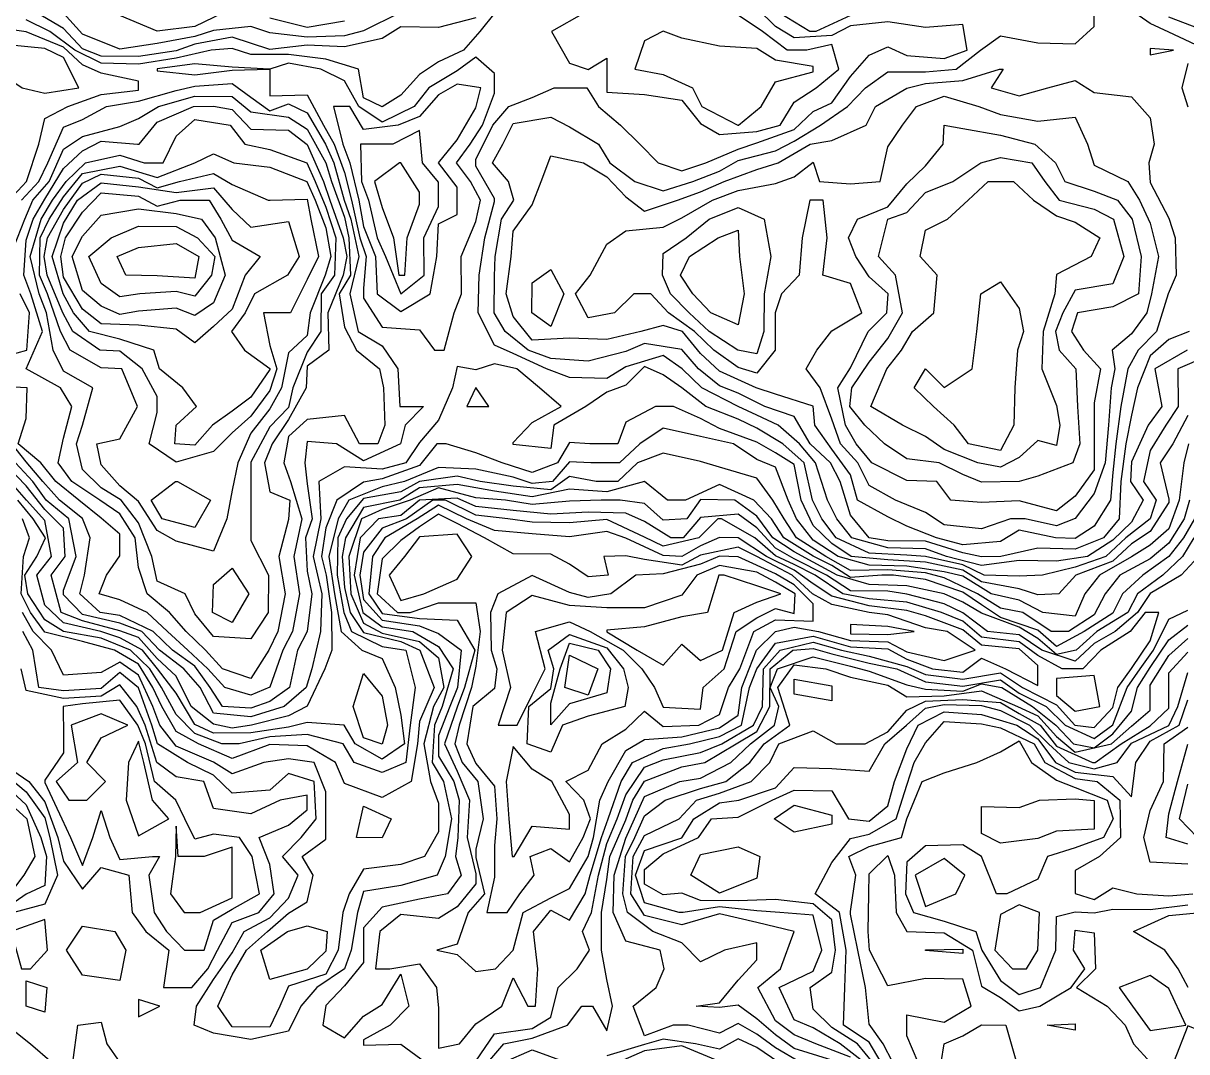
# Model space of a CAD drawing. Header units: metres. Extents: x -40 to 16440, y -40 to 16680.
# Drawn here: x 8948 to 13916, y 6126 to 10515 of the extents above; entities that cross this region are included whole.
import ezdxf

# ---------------------------------------------------------------- set-up
doc = ezdxf.new("R2010")
doc.units = ezdxf.units.M
doc.layers.add('CURVAS_INTERMEDIARIAS_50M', color=8, linetype='CONTINUOUS')
doc.layers.add('CURVAS_MESTRAS_250M', color=1, linetype='CONTINUOUS')

msp = doc.modelspace()

# ---------------------------------------------------------------- linework, layer by layer
at = {"layer": 'CURVAS_INTERMEDIARIAS_50M'}
for points in [[(10960.58, 10560), (10897.15, 10480), (10826.8, 10400), (10720, 10350.43), (10640, 10296.77), (10560, 10208.24), (10480, 10158.03), (10400, 10197.57), (10379.14, 10320), (10240, 10361.42), (10080, 10382.02), (9920, 10382.73), (9840, 10408.02), (9749.9, 10400), (9600, 10366.33), (9440, 10340.3), (9280, 10345.04), (9168.44, 10400), (9060.96, 10480), (8960, 10529.42)], [(10555.45, 10560), (10400, 10483.59), (10320, 10462.26), (10160, 10455.7), (10000, 10474.61), (9920, 10501.71), (9760, 10484.08), (9680, 10459.36), (9520, 10428.41), (9360, 10404.53), (9200, 10469.09), (9120, 10558.38)], [(9800.89, 10560), (9680, 10501.79), (9520, 10482.1), (9360, 10548.8)], [(10320, 10524.43), (10160, 10497.59), (10000, 10537.34)], [(13917.62, 9120), (13779.02, 9040), (13809.6, 8880), (13751.28, 8800), (13680, 8643.45), (13676.11, 8560), (13729.66, 8480), (13680, 8386.81), (13600, 8308.96), (13491.44, 8240), (13360, 8219.51), (13200, 8223.06), (13040, 8200.81), (12890.37, 8240), (12800, 8272.24), (12640, 8277.27), (12485.4, 8320), (12421.84, 8400), (12382.14, 8480), (12330.28, 8640), (12262.63, 8720), (12171.77, 8800), (12080, 8843.23), (12000, 8880.07), (11845.56, 8960), (11761.21, 9040), (11680, 9096.86), (11520, 9048.76), (11440, 8999.3), (11280, 9004.3), (11182.37, 9040), (11040, 9106.45), (10960, 9141.95), (10889.57, 9280), (10894.18, 9440), (10918.29, 9600), (10960, 9754.29), (10960, 9767.57), (10880, 9905.89), (10880, 9934.55), (10952.03, 10080), (11021.13, 10160), (11120, 10199.21), (11214.67, 10240), (11354.61, 10240), (11403.85, 10160), (11498.06, 10080), (11579.79, 10000), (11658.85, 9920), (11760, 9885.47), (11862.67, 9920), (12000, 9978.7), (12080, 10005.7), (12240, 10062.11), (12320, 10138.44), (12400, 10175.73), (12480, 10287.54), (12560, 10379.13), (12640, 10414.26), (12720, 10378.23), (12880, 10364.7), (12978.04, 10400), (12960, 10510.36), (12800, 10496.76), (12640, 10521.49), (12480, 10504.5), (12400, 10463.21), (12240, 10452.56), (12160, 10501.15), (12080, 10580.11)], [(11344.57, 10560), (11202.9, 10480), (11280, 10344.48), (11360, 10318.46), (11440, 10366.53), (11440, 10302.65), (11440, 10221.19), (11600, 10211.49), (11760, 10187.09), (11840, 10087.69), (11920, 10040.32), (12080, 10053.12), (12179.9, 10080), (12179.9, 10080), (12240, 10178.29), (12333.72, 10240), (12430.14, 10320), (12400, 10424.17), (12293.4, 10400), (12209.23, 10400), (12104.61, 10480), (12000, 10549.2)], [(14000, 10401.33), (13840, 10477.95), (13760, 10514.59), (13680, 10569.26)], [(14000, 10480.23), (13840, 10541.66)], [(8887.96, 9760), (8960.97, 9840), (9014.72, 10000), (9040, 10109.43), (9137.51, 10160), (9280, 10211.36), (9440, 10230), (9440, 10268.31), (9280, 10301.71), (9200, 10337.78), (9120, 10413.61), (8960, 10478.25), (8880, 10489.7)], [(8939.78, 9760), (9014.33, 9840), (9052.19, 9920), (9120, 10071.85), (9200, 10104.66), (9303.05, 10160), (9440, 10182.39), (9600, 10227.88), (9680, 10247.21), (9840, 10257.78), (9920, 10199.6), (10000, 10142.14), (10080, 10171.6), (10160, 10133.37), (10237.92, 10000), (10273.84, 9920), (10317.26, 9760), (10346.93, 9680), (10381.18, 9520), (10341.66, 9360), (10378.18, 9200), (10480, 9139.02), (10546.89, 9040), (10555.36, 8880), (10617.79, 8880), (10657.29, 8880), (10578.41, 8800), (10557.78, 8720), (10400, 8647.75), (10284.82, 8720), (10160, 8731.04), (10149.25, 8640), (10160, 8550.31), (10181.53, 8400), (10152.16, 8320), (10160, 8176.95), (10179.23, 8080), (10160.42, 7920), (10117.99, 7840), (10084.43, 7680), (10000, 7621.15), (9920, 7592.2), (9920, 7592.2), (9798.94, 7600), (9745.7, 7680), (9680, 7772.01), (9584.28, 7840), (9502.68, 7920), (9360, 7988.48), (9275.9, 8000), (9189.78, 8080), (9208.77, 8160), (9233.62, 8320), (9200, 8402.29), (9102.64, 8480), (9031.23, 8560), (8960, 8643.26), (8880, 8744.82)], [(14000, 9092.82), (13878.43, 9040), (13878.54, 8880), (13826.94, 8800), (13760, 8692.02), (13731.38, 8560), (13785.59, 8480), (13760, 8400), (13656.29, 8320), (13570.78, 8240), (13440, 8194.36), (13300.19, 8160), (13200, 8155.37), (13050.81, 8160), (12960, 8203.99), (12800, 8239.46), (12720, 8245.97), (12560, 8253.91), (12419.12, 8320), (12357.38, 8400), (12318.12, 8480), (12281.88, 8640), (12190.77, 8720), (12080, 8787.24), (12000, 8825.74), (11862.13, 8880), (11760, 8958.85), (11680, 9015.09), (11600, 9049.96), (11520, 8971.58), (11440, 8940.69), (11349.75, 8880), (11213.09, 8800), (11200, 8700.56), (11040, 8717.83), (11040, 8726.24), (11120, 8810.95), (11244.7, 8880), (11151.27, 8960), (11054.89, 9040), (10960, 9062.09), (10880, 9036.29), (10800, 9050.49), (10780.69, 8960), (10720, 8820.91), (10640, 8725.9), (10580.53, 8640), (10480, 8612.48), (10320, 8621.82), (10209.29, 8560), (10218.78, 8400), (10185.92, 8240), (10222.61, 8080), (10217.23, 7920), (10179.65, 7760), (10155.46, 7680), (10061.07, 7600), (9920, 7555.84), (9760, 7570.48), (9703.57, 7680), (9632.87, 7760), (9529.61, 7840), (9454.56, 7920), (9360, 7955.58), (9200, 7992.21), (9120, 8076.59), (9120, 8095.31), (9173.18, 8240), (9141.5, 8400), (9046, 8480), (8988.47, 8560), (8914.19, 8640)], [(13920, 8841.55), (13856.4, 8720), (13802.17, 8640), (13840, 8484.87), (13840, 8470.19), (13760, 8345.72), (13680, 8293.53), (13600, 8220.41), (13441.59, 8160), (13369.85, 8080), (13280, 8076.58), (13200, 8101.59), (13040, 8132.07), (12960, 8180.8), (12800, 8216.15), (12640, 8225.23), (12482.43, 8240), (12400, 8294.6), (12320, 8371.33), (12268.9, 8480), (12240, 8631.64), (12160, 8682.71), (12080, 8727.57), (11920, 8785.38), (11840, 8829.14), (11724.3, 8880), (11647.46, 8880), (11520, 8812.58), (11485.94, 8720), (11367.14, 8720), (11280, 8725.9), (11229.16, 8640), (11120, 8597.77), (10992.13, 8640), (10880, 8681.69), (10752.92, 8720), (10713.46, 8720), (10640, 8627.96), (10480, 8571.56), (10400, 8557.16), (10287.15, 8480), (10240, 8361.52), (10220.92, 8240), (10240.39, 8160), (10263.93, 8000), (10265.15, 7840), (10235.91, 7760), (10160, 7600.54), (10080, 7559.42), (9922.72, 7520), (9840, 7506.56), (9760, 7524.85), (9665.08, 7600), (9600, 7728.96), (9520, 7804.03), (9440, 7894.24), (9360, 7922.69), (9200, 7965.01), (9109.31, 8000), (9066.5, 8160), (9126.82, 8240), (9120, 8360.56), (9040, 8440.27), (8960, 8540.67), (8880, 8623.89)], [(13922.73, 8720), (13902.91, 8640), (13883.78, 8480), (13840, 8357.29), (13760, 8288.36), (13680, 8238.51), (13542.65, 8160), (13481.23, 8080), (13440, 7985.43), (13301.54, 8000), (13200, 8053.17), (13080.49, 8080), (12960, 8156.41), (12880, 8174.81), (12720, 8198.72), (12560, 8201.99), (12427.83, 8240), (12320, 8309.8), (12249.83, 8400), (12214.18, 8480), (12160, 8620.61), (12080, 8653.87), (11979.79, 8720), (11840, 8751.93), (11680, 8788.05), (11581.02, 8720), (11493.15, 8640), (11371.42, 8640), (11280, 8643.15), (11207.71, 8560), (11120, 8551.57), (11040, 8578.73), (10880, 8611.87), (10720, 8619.32), (10574.88, 8560), (10480, 8537.6), (10338.29, 8480), (10291.77, 8400), (10252.9, 8240), (10277.24, 8080), (10304.97, 7920), (10393.43, 7840), (10480, 7804.96), (10535.39, 7680), (10560, 7563.23), (10575.22, 7440), (10480, 7375.19), (10364.3, 7440), (10318.07, 7520), (10160, 7530.56), (10080, 7511.17), (9920, 7487.68), (9760, 7486.39), (9680, 7522.35), (9600, 7655.89), (9520.47, 7760), (9456.34, 7840), (9360, 7892.03), (9278.17, 7920), (9120, 7956), (9040, 8032.6), (9006.04, 8160), (9067.53, 8240), (9040, 8393.45), (8962.02, 8480), (8892.31, 8560)], [(13948.7, 8400), (13902.34, 8320), (13840, 8239.23), (13727.94, 8160), (13641.41, 8080), (13600, 7998.22), (13477.34, 7920), (13360, 7856.07), (13280, 7925.66), (13120, 7979.13), (13040, 8033.65), (12960, 8086.97), (12800, 8141), (12663.27, 8160), (12613.8, 8160), (12480, 8150.19), (12400, 8200.71), (12320, 8241.36), (12195.32, 8320), (12142.86, 8400), (12067.13, 8480), (11920, 8547.55), (11774.77, 8480), (11699.14, 8480), (11600, 8559.56), (11440, 8515.55), (11280, 8526.34), (11120, 8494.46), (10960, 8519.02), (10800, 8546.76), (10640, 8533.28), (10555.32, 8480), (10400, 8448.92), (10323.43, 8320), (10309.61, 8240), (10320, 8107.96), (10343.5, 8000), (10400, 7915.68), (10560, 7876.7), (10641.32, 7840), (10702.58, 7680), (10640, 7535.9), (10631.56, 7440), (10603.98, 7280), (10480, 7210.84), (10320, 7270.61), (10281.4, 7360), (10160, 7431.15), (10000, 7437.88), (9840, 7377.19), (9695.5, 7440), (9600, 7492.55), (9538.7, 7600), (9500.62, 7680), (9440, 7780.37), (9337.5, 7840), (9200, 7876.87), (9040, 7916.43), (8977.99, 8000), (8938.75, 8080), (8948.09, 8240), (8974.5, 8320), (8944.14, 8400)], [(13945.83, 8320), (13897.83, 8240), (13813.09, 8160), (13705.9, 8080), (13664.05, 8000), (13531.68, 7920), (13443.38, 7840), (13360, 7821.42), (13280, 7890.01), (13200, 7937.51), (13040, 7997.66), (12960, 8044.23), (12880, 8080.02), (12720, 8114.26), (12560, 8119.88), (12422.57, 8160), (12320, 8215.69), (12240, 8258.92), (12147.88, 8320), (12080, 8411.46), (11985.51, 8480), (11840, 8483.55), (11780.52, 8400), (11680, 8394.19), (11600, 8466.55), (11496.66, 8480), (11415.46, 8480), (11280, 8476.29), (11120, 8462.21), (11006.97, 8480), (10880, 8489.46), (10720, 8532.32), (10599.86, 8480), (10480, 8440.38), (10392.56, 8400), (10338.07, 8240), (10346.28, 8080), (10400, 7955.72), (10480, 7912.18), (10640, 7876.37), (10720, 7806.68), (10743.05, 7680), (10698.65, 7600), (10657.96, 7440), (10686.09, 7280), (10720, 7186.46), (10720, 7064.63), (10660.56, 6960), (10560, 6924.86), (10400, 6905.62), (10339.64, 6800), (10312.22, 6720), (10291.82, 6560), (10240, 6456.73), (10080, 6406.62), (10042.57, 6320), (10000, 6231.27), (9840, 6231.85), (9778.03, 6320), (9840, 6454.01), (9901.31, 6560), (9990.31, 6640), (10080, 6716.92), (10160, 6766.5), (10185.55, 6880), (10138.55, 6960), (10240, 7033.71), (10240, 7105.46), (10240, 7125.78), (10240, 7234.78), (10189.62, 7360), (10080, 7376.29), (9974.42, 7360), (9840, 7312.51), (9760, 7361.85), (9600, 7430.63), (9530.66, 7520), (9501.37, 7600), (9440, 7733.9), (9360, 7788.22), (9280, 7744.36), (9120, 7732.95), (9068, 7840), (8989.6, 7920), (8944.51, 8000)], [(13966.29, 8240), (13891.48, 8160), (13760, 8081.19), (13704.96, 8000), (13610.17, 7920), (13520, 7868.59), (13440, 7792.87), (13297.15, 7840), (13200, 7905.4), (13064.4, 7920), (12960, 7999.57), (12880, 8037.55), (12720, 8079.22), (12640, 8091.62), (12480, 8093.86), (12377.48, 8160), (12240, 8229.49), (12160, 8275.48), (12080, 8362.01), (12000, 8420.1), (11840, 8406.17), (11766.1, 8320), (11713.07, 8320), (11600, 8388.91), (11520, 8424.52), (11360, 8428.94), (11200, 8420.84), (11040, 8435.68), (10880, 8452.89), (10800, 8488.42), (10640.15, 8480), (10560, 8415.21), (10465.14, 8400), (10386.31, 8320), (10360.9, 8160), (10397.28, 8000), (10480, 7940.23), (10610.52, 7920), (10720, 7856.07), (10782.69, 7760), (10736.19, 7600), (10703.44, 7520), (10693.18, 7360), (10742.7, 7280), (10776.04, 7120), (10749.04, 6960), (10715.66, 6880), (10560, 6836.17), (10400, 6810.16), (10374.77, 6720), (10347.63, 6560), (10319.93, 6480), (10201.14, 6400), (10132.16, 6320), (10080, 6213.29), (9920, 6178.56), (9760, 6205.98), (9677.46, 6240), (9687.24, 6320), (9760, 6434.63), (9840, 6547.63), (9890.58, 6640), (10000, 6697.89), (10080, 6781.48), (10121.61, 6880), (10054.25, 6960), (10133.86, 7040), (10197.82, 7120), (10190.1, 7280), (10080, 7313.33), (10000, 7243.01), (9840, 7229.38), (9760, 7306.65), (9649.16, 7360), (9521.36, 7440), (9497, 7520), (9440, 7678.57), (9360, 7744.49), (9280, 7676.92), (9120, 7665.84), (9013.94, 7680), (8988.48, 7840), (8946.34, 7920)], [(10880, 6086.05), (10960, 6203.19), (11120, 6225.08), (11200, 6274.11), (11231.9, 6400), (11312.51, 6480), (11365.88, 6560), (11336.06, 6640), (11373.52, 6720), (11404.23, 6880), (11440, 7014.67), (11483.84, 7120), (11520, 7222.31), (11600, 7340.58), (11680, 7371.24), (11840, 7403.86), (11930.79, 7440), (12065.68, 7520), (12103.64, 7600), (12108.38, 7760), (12179.97, 7840), (12320, 7873.53), (12441.75, 7840), (12560, 7814.18), (12720, 7769.78), (12800, 7736.67), (12960, 7716.52), (13120, 7743.11), (13214.93, 7680), (13360, 7607.36), (13437.76, 7520), (13520, 7509.69), (13600, 7594.78), (13621.06, 7680), (13680, 7761.79), (13760, 7880.37), (13796.4, 8000), (13738.66, 8000), (13674.12, 7920), (13549.59, 7840), (13471.57, 7760), (13383.82, 7760), (13280, 7816.72), (13200, 7875.73), (13040, 7895.42), (12960, 7963.13), (12869.09, 8000), (12720, 8044.17), (12560, 8058.49), (12447.11, 8080), (12329.57, 8160), (12240, 8205.08), (12160, 8242.19), (12072.09, 8320), (11929.83, 8400), (11913.25, 8400), (11832.44, 8320), (11680, 8283.39), (11600, 8321.55), (11440, 8396.91), (11280, 8382.9), (11120, 8386.23), (11016.39, 8400), (10880, 8416.38), (10750.14, 8480), (10695.99, 8480), (10584.06, 8400), (10480, 8360.62), (10400, 8258.59), (10385.04, 8160), (10400, 8056.26), (10480, 7968.12), (10640, 7943.69), (10720, 7911.24), (10817.22, 7840), (10802.2, 7680), (10768.63, 7600), (10720, 7476.47), (10720, 7387.81), (10786.67, 7280), (10808.26, 7200), (10802.54, 7040), (10793.81, 6960), (10818.02, 6880), (10759.31, 6800), (10640, 6777.02), (10480, 6743.12), (10400, 6654.62), (10400, 6605.54), (10400, 6507.48), (10320, 6407.97), (10240, 6322.96), (10226.29, 6240), (10320, 6185.36), (10400, 6278.17), (10480, 6327.99), (10560, 6457.63), (10594.45, 6320), (10513.73, 6240), (10400, 6176.96), (10400, 6154.32), (10560, 6158.27), (10667.08, 6080)], [(10931.45, 6080), (10999.32, 6160), (11120, 6183.46), (11271.05, 6240), (11333.17, 6320), (11378.34, 6320), (11440, 6215.42), (11464.25, 6320), (11440, 6433.88), (11416.78, 6560), (11416.06, 6720), (11440, 6861.6), (11452.58, 6960), (11520, 7115.71), (11550.1, 7200), (11600, 7280.36), (11760, 7341.81), (11857.95, 7360), (11991.89, 7440), (12080, 7493.31), (12136.13, 7600), (12136.64, 7760), (12233.1, 7840), (12320, 7847.66), (12400, 7823.82), (12560, 7783.82), (12678.05, 7760), (12800, 7704.71), (12960, 7686.27), (13120, 7713.96), (13200, 7656.27), (13315.98, 7600), (13396.74, 7520), (13520, 7462.59), (13600, 7521.09), (13660.82, 7680), (13717.24, 7760), (13773.38, 7840), (13840, 7972.07), (13920, 8010.23)], [(12265.77, 6080), (12160, 6142.35), (12080, 6201.27), (12000, 6246.66), (11920, 6205.48), (11787.26, 6240), (11723.44, 6240), (11600, 6194.31), (11551.43, 6320), (11649.95, 6400), (11683.81, 6480), (11667.36, 6560), (11520, 6598.34), (11466.71, 6720), (11470.92, 6880), (11520, 7037.44), (11558.21, 7120), (11600, 7215.54), (11750.94, 7280), (11840, 7294.01), (11969.05, 7360), (12053.29, 7440), (12154.81, 7520), (12174.08, 7600), (12137.63, 7680), (12168.27, 7760), (12320, 7812.16), (12480, 7771.11), (12560, 7749.69), (12720, 7691.83), (12800, 7674.08), (12960, 7665.66), (13040, 7696.82), (13126.77, 7680), (13257.44, 7600), (13356.49, 7520), (13431.65, 7440), (13520, 7423.18), (13600, 7482.37), (13680, 7580.21), (13705.16, 7680), (13760, 7765.41), (13840, 7884.11), (13920, 7946.78)], [(12400, 6090.29), (12240, 6140.44), (12160, 6197.86), (12080, 6266.14), (12000, 6325), (11920, 6314.76), (11821.3, 6320), (11920, 6334.41), (12000, 6431), (12080, 6519.06), (12080, 6591.43), (11941.46, 6560), (11840, 6510.07), (11760, 6591.53), (11636.58, 6640), (11527.6, 6720), (11507.3, 6800), (11518.86, 6960), (11558.57, 7040), (11600, 7133.46), (11688.01, 7200), (11840, 7248.95), (11947.41, 7280), (12050.03, 7360), (12111.44, 7440), (12220.66, 7520), (12169.7, 7680), (12240, 7776.89), (12374.86, 7760), (12480, 7725.35), (12640, 7691.16), (12720, 7640.98), (12880, 7645.39), (13040, 7666.65), (13192.76, 7600), (13280, 7559.14), (13360, 7472.13), (13440, 7404.66), (13594.63, 7440), (13680, 7515.01), (13760, 7583.89), (13760, 7651.75), (13760, 7689.9), (13840, 7817.89), (13920, 7889.78)], [(8880, 7342.06), (8970.87, 7280), (9040, 7193.37), (9094.74, 7040), (9120, 6938.91), (9200, 6819.42), (9280, 6912.26), (9398.56, 6880), (9412.85, 6720), (9470.49, 6640), (9569.61, 6560), (9545.71, 6400), (9667.42, 6400), (9667.42, 6400), (9736.24, 6480), (9776.73, 6560), (9840, 6678.33), (9953.32, 6720), (10018.92, 6800), (10000, 6925.89), (9954.25, 7040), (10080, 7092.88), (10160, 7158.36), (10160, 7221.15), (10045.26, 7200), (9920, 7141.8), (9760, 7164.4), (9718.06, 7280), (9600, 7298.86), (9517.31, 7360), (9467.43, 7520), (9432.48, 7600), (9360, 7692.02), (9280, 7644.2), (9120, 7633.29), (8960, 7668.43), (8938.03, 7760)], [(12538.29, 6080), (12436.5, 6160), (12320, 6228.5), (12240, 6262.38), (12176, 6400), (12320, 6469.36), (12357.64, 6560), (12320, 6708.36), (12178.63, 6720), (12080, 6727.37), (11920, 6744.73), (11765.93, 6720), (11748.95, 6720), (11600, 6761.17), (11562.07, 6880), (11600, 6985.27), (11760, 7039.7), (11810.61, 7120), (11920, 7187.75), (12003.84, 7200), (12160, 7252.86), (12240, 7338.59), (12400, 7334.3), (12560, 7324.27), (12626.72, 7440), (12719.74, 7520), (12800, 7592.88), (12880, 7607.95), (13040, 7604.1), (13120, 7582.63), (13244.12, 7520), (13325.47, 7440), (13412.25, 7360), (13520, 7333.53), (13618.29, 7360), (13680, 7442.53), (13840, 7518.27), (13877.54, 7600), (13920, 7743.94)], [(12574.72, 6080), (12509.25, 6160), (12400, 6229.25), (12320, 6308.45), (12308.35, 6400), (12400, 6465.57), (12415.23, 6560), (12400, 6689.59), (12320, 6757.58), (12160, 6776.17), (12000, 6770.01), (11840, 6770.97), (11760, 6802.66), (11680, 6795.29), (11600, 6841.32), (11600, 6903.48), (11680, 6970.28), (11831.43, 7040), (11885.78, 7120), (12000, 7127.67), (12146.19, 7200), (12240, 7242.99), (12400, 7240.26), (12471.77, 7120), (12560, 7110.14), (12640, 7175.18), (12668.41, 7280), (12720, 7418.83), (12768.85, 7520), (12880, 7576.56), (13040, 7565.28), (13190.74, 7520), (13280, 7462.11), (13355.61, 7360), (13440, 7319.69), (13600, 7300.76), (13680, 7214.65), (13698.52, 7360), (13760, 7451.46), (13883.53, 7520), (13920, 7627.97)], [(12610.82, 6080), (12560, 6167.08), (12449.38, 6240), (12455.74, 6400), (12462.17, 6560), (12433.41, 6720), (12328.48, 6800), (12400, 6934.09), (12480, 7035.66), (12560, 7054.51), (12675.19, 7120), (12720, 7263.17), (12751.47, 7360), (12800, 7444.29), (12880, 7535.81), (13040, 7525.32), (13120, 7508.48), (13264.47, 7440), (13310.06, 7360), (13440, 7292.45), (13533.38, 7280), (13630.68, 7200), (13632.98, 7040), (13543.46, 6960), (13440, 6899.4), (13440, 6800.94), (13520, 6775.92), (13600, 6825.35), (13702.67, 6800), (13840, 6791.86), (13941.43, 6800)], [(13920, 6926.32), (13760, 6934.92), (13732.15, 7040), (13760, 7155.06), (13816.85, 7280), (13819.13, 7440), (13920, 7511.27)], [(12661.02, 6080), (12620.04, 6160), (12560, 6243.78), (12544.37, 6400), (12510.82, 6560), (12480, 6713.53), (12480, 6725.01), (12503.16, 6880), (12472.3, 6960), (12560, 7002.76), (12697.48, 7040), (12720.13, 7120), (12785.5, 7280), (12880, 7316.35), (13020.01, 7360), (13120, 7405.87), (13200, 7453.34), (13253.11, 7360), (13360, 7284.52), (13440, 7253.86), (13576.3, 7200), (13601.55, 7120), (13559.98, 7040), (13440, 6996.83), (13321.41, 6960), (13280, 6862.16), (13147.01, 6800), (13103.23, 6800), (13040, 6959.03), (12960, 7009.66), (12800, 7005.05), (12720, 6934.88), (12714.39, 6800), (12748.31, 6720), (12880, 6683.82), (13014.49, 6640), (13040.55, 6560), (13120, 6430.44), (13200, 6370.08), (13290.66, 6400), (13356.68, 6560), (13360, 6702.76), (13440, 6722.77), (13520, 6719.57), (13600, 6733.93), (13760, 6733.57), (13920, 6752.89)], [(13920, 7011.97), (13827.66, 7040), (13840, 7140.95), (13875.61, 7280), (13920, 7438.37)], [(8880, 7254.23), (8960, 7179.86), (9022.94, 7040), (9046.22, 6960), (9040, 6835.74), (8960, 6799.3), (8846.21, 6720)], [(8880, 7302.01), (8960, 7234.83), (9040, 7124.3), (9060.91, 7040), (9093.71, 6880), (9040, 6756.03), (8907.94, 6720)], [(8880, 7194.86), (8962.38, 7120), (8996.97, 6960), (8950.13, 6880), (8880, 6787.14)], [(14935.52, 6080), (14934.07, 6240), (14880, 6343.74), (14800, 6402.4), (14640, 6441.22), (14554.82, 6400), (14480.82, 6240), (14400, 6181.76), (14240, 6189.6), (14080, 6172.63), (13920, 6236.17), (13858.72, 6080)], [(8880, 6237.47), (8977.82, 6160), (9071.32, 6080)], [(9159.15, 6080), (9181.09, 6240), (9280, 6253.06), (9304.59, 6160), (9360, 6079.94)], [(12173.87, 6080), (12080, 6144.18), (12000, 6180.63), (11920, 6136.8), (11818.29, 6160), (11680, 6179.62), (11600, 6157.46), (11440, 6109.37)], [(10996.99, 6080), (11120, 6134.08), (11268.5, 6080)], [(11920, 6083.96), (11760, 6150.71), (11600, 6130.12), (11485.93, 6080)]]:
    msp.add_lwpolyline(points, dxfattribs=at)
for points in [[(12001.18, 10080), (12098.17, 10160), (12160, 10265.77), (12320, 10308.55), (12320, 10331.28), (12160, 10357.73), (12080, 10407.67), (11920, 10417.51), (11760, 10451.22), (11680, 10481.97), (11600, 10440.53), (11559.51, 10320), (11680, 10296.76), (11805.27, 10240), (11845.84, 10160), (11999.18, 10080), (12001.18, 10080)], [(9185.15, 10240), (9120, 10369.3), (9040, 10406.98), (8880, 10422.59), (8824.86, 10320), (8943.41, 10240), (9040, 10217.23), (9185.15, 10240)], [(9999.58, 10320), (9840, 10328.03), (9680, 10342.68), (9520, 10320.7), (9520, 10312.9), (9680, 10295.94), (9840, 10314.7), (9999.58, 10320)], [(10744.31, 9120), (10787, 9280), (10818.94, 9360), (10817.35, 9520), (10880, 9669.12), (10899.69, 9760), (10857.13, 9840), (10797.01, 9920), (10855.45, 10000), (10908.37, 10080), (10960, 10216.63), (10960, 10300.7), (10880, 10370.01), (10800, 10311.78), (10679.69, 10240), (10616.72, 10160), (10480, 10093.1), (10380.52, 10160), (10320, 10269.59), (10218.88, 10320), (10080, 10344.68), (10000, 10319.62), (10000, 10204.95), (10160, 10210.11), (10229.83, 10080), (10274.93, 10000), (10320, 9878.86), (10349.09, 9760), (10384.29, 9600), (10411.22, 9520), (10400, 9384.23), (10400, 9341.94), (10480, 9218.77), (10640, 9206.61), (10703.33, 9120), (10744.31, 9120)], [(13440, 8316.81), (13355.39, 8320), (13200, 8352.57), (13120, 8303.08), (12960, 8289.55), (12846.87, 8320), (12720, 8369.31), (12640, 8409.44), (12509.19, 8480), (12480, 8587.68), (12400, 8697.97), (12327.78, 8800), (12320, 8881.66), (12160, 8932.63), (12077.66, 8960), (11920, 9029.94), (11840, 9106.19), (11762.81, 9200), (11680, 9225.14), (11584.75, 9200), (11440, 9165.09), (11280, 9172.15), (11120, 9163.33), (11040, 9264.26), (11009.9, 9360), (11031.6, 9520), (11040, 9628.24), (11120, 9739.88), (11158.75, 9840), (11200, 9949.87), (11340.07, 9920), (11440, 9859.72), (11520, 9774.68), (11600, 9713.32), (11741.09, 9760), (11840, 9796.36), (11940.74, 9840), (12080, 9891.73), (12171.08, 9920), (12307.23, 10000), (12400, 10014.57), (12546.67, 10080), (12586.95, 10160), (12720, 10238.08), (12800, 10257.9), (12960, 10270.65), (13115.52, 10320), (13132.2, 10320), (13080.52, 10240), (13200, 10205.27), (13322.98, 10240), (13440, 10270.44), (13520, 10219.29), (13680, 10201.55), (13760, 10111.65), (13776.64, 10000), (13753.86, 9920), (13760, 9835.86), (13840, 9683.86), (13866.99, 9600), (13871.33, 9440), (13837.17, 9360), (13787.05, 9200), (13708.3, 9120), (13664.76, 9040), (13633.75, 8880), (13613.5, 8720), (13600, 8598.66), (13589.76, 8480), (13520, 8369.3), (13440, 8316.81)], [(10685.43, 9360), (10714.03, 9520), (10720, 9659.37), (10800, 9698.8), (10800, 9815.95), (10721.25, 9920), (10800, 10017.35), (10880, 10154.22), (10900.75, 10240), (10800, 10254.91), (10720, 10209.62), (10640, 10117.77), (10547.85, 10080), (10400, 10062.42), (10341.46, 10160), (10272.9, 10160), (10311.8, 10000), (10342.34, 9920), (10381.1, 9760), (10400, 9647.98), (10451.24, 9520), (10459.21, 9360), (10560, 9285.13), (10685.43, 9360)], [(13360, 8371.17), (13225.68, 8400), (13163.88, 8400), (13040, 8357.74), (12880, 8374.56), (12800, 8427.68), (12672.01, 8480), (12560, 8543.32), (12511.01, 8640), (12437.86, 8720), (12400, 8825.38), (12349.75, 8960), (12290.15, 9040), (12336.81, 9120), (12400, 9203.39), (12528.88, 9280), (12480, 9405.43), (12361.82, 9440), (12380.55, 9600), (12363.68, 9760), (12306.32, 9760), (12272.88, 9600), (12260.76, 9440), (12184.67, 9360), (12158.02, 9280), (12157.89, 9120), (12080, 9022.28), (12000, 9046.03), (11895.85, 9120), (11813.65, 9200), (11702.62, 9280), (11628.06, 9360), (11555.2, 9360), (11472.44, 9280), (11360, 9257.7), (11305.98, 9360), (11368.84, 9440), (11440, 9572.25), (11520, 9629.69), (11680, 9645.55), (11760, 9684.66), (11890.99, 9760), (12000, 9801.92), (12160, 9831.23), (12240, 9860.61), (12320, 9923.13), (12347.22, 9840), (12480, 9829.81), (12606.32, 9840), (12640, 9988.17), (12701.48, 10080), (12761.27, 10160), (12880, 10203.92), (13027.62, 10160), (13120, 10126.58), (13280, 10096.83), (13440, 10115), (13491.88, 10000), (13520, 9910.23), (13664.6, 9840), (13713.56, 9760), (13760, 9662.34), (13795.41, 9520), (13765.32, 9360), (13744.8, 9280), (13680, 9190.14), (13597.36, 9120), (13609.12, 9040), (13592.98, 8960), (13581.9, 8800), (13566.94, 8640), (13520, 8508.04), (13440, 8401.82), (13360, 8371.17)], [(9920, 7719.17), (9799.03, 7760), (9725.45, 7840), (9642.68, 7920), (9571.35, 8000), (9477.09, 8080), (9440, 8193.09), (9425.47, 8320), (9360, 8422.27), (9274.53, 8480), (9154.75, 8560), (9096.55, 8640), (9120, 8745.35), (9154.78, 8880), (9106.66, 8960), (8960.23, 9040), (9029, 9200), (8979.36, 9360), (8950.36, 9440), (8960, 9590.22), (8990.25, 9680), (9040, 9764.79), (9120, 9894.98), (9200, 9971.5), (9280, 10011.51), (9435.12, 10000), (9441.97, 10000), (9520, 10092.67), (9675.17, 10160), (9760, 10161.96), (9840, 10146.96), (9920, 10063.05), (10080, 10058.81), (10160, 9998.1), (10229.47, 9840), (10257.33, 9760), (10313.8, 9600), (10328.88, 9520), (10314.21, 9440), (10247.43, 9280), (10252.98, 9120), (10160, 9051.33), (10155.84, 8960), (10080, 8824.19), (10010.53, 8720), (9976.98, 8640), (10000, 8515.96), (10086.05, 8480), (10080, 8398.13), (10039.02, 8240), (10065.68, 8080), (10033.99, 7920), (9995.81, 7840), (9920, 7719.17)], [(9920, 7887.82), (9760, 7897.75), (9680, 7995.51), (9638.3, 8080), (9520, 8134.96), (9496.01, 8240), (9440, 8382.72), (9366.3, 8480), (9280, 8533.12), (9200, 8610.61), (9174.64, 8720), (9200.88, 8800), (9244.02, 8960), (9120, 9030.39), (9074.69, 9120), (9046.84, 9280), (9015.96, 9360), (8976.91, 9520), (9023.51, 9680), (9073, 9760), (9131.01, 9840), (9213.49, 9920), (9360, 9951.82), (9463.86, 9920), (9545.66, 9920), (9600, 10033.04), (9680, 10104.21), (9831.13, 10080), (9894.4, 10000), (10000, 9976.67), (10158.23, 9920), (10194.41, 9840), (10240, 9730.62), (10281.75, 9600), (10276.41, 9440), (10219.89, 9360), (10218.28, 9200), (10160, 9111.26), (10098.74, 8960), (10080, 8874.87), (10000, 8793), (9920, 8642.11), (9919.41, 8560), (9920, 8460.78), (9920, 8335.6), (9920, 8307.71), (9995.22, 8160), (9993.52, 8000), (9920, 7887.82)], [(10659.94, 9440), (10657.64, 9600), (10720, 9733.42), (10720, 9837.41), (10652.99, 9920), (10640, 10058.19), (10525.71, 10000), (10419.42, 10000), (10387.45, 10000), (10392.56, 9840), (10422.22, 9760), (10458.92, 9600), (10494.15, 9520), (10560, 9361.14), (10659.94, 9440)], [(13360, 8434.21), (13200, 8477.1), (13040, 8470.54), (12908.22, 8480), (12848.29, 8560), (12720, 8563.37), (12571.04, 8640), (12504.5, 8720), (12459.05, 8800), (12425.94, 8960), (12480, 9044.17), (12554.73, 9200), (12634.55, 9280), (12641.16, 9360), (12560, 9433.49), (12502.18, 9520), (12471.09, 9600), (12509.37, 9680), (12640, 9731.57), (12720, 9829.81), (12800, 9907.52), (12875.31, 10000), (12880, 10080.94), (12960, 10066.18), (13120, 10037.36), (13267.28, 10000), (13355.24, 9920), (13395.83, 9840), (13520, 9798.2), (13619.96, 9760), (13682.25, 9680), (13721.16, 9520), (13710.45, 9360), (13600, 9305.71), (13449.28, 9280), (13424.12, 9200), (13474.5, 9120), (13547.92, 9040), (13520, 8896.06), (13520, 8859.92), (13520, 8752.69), (13520, 8693.38), (13520, 8609.73), (13440, 8496.53), (13360, 8434.21)], [(9760, 8261.8), (9600, 8304.56), (9520, 8349.96), (9440, 8474.3), (9360, 8540.83), (9280, 8630.54), (9262.05, 8720), (9360, 8741.96), (9435.89, 8880), (9367.86, 9040), (9280, 9045.36), (9147.41, 9120), (9106.74, 9200), (9051.36, 9360), (9016.97, 9440), (9020.26, 9600), (9057.96, 9680), (9120, 9774.49), (9200, 9874.07), (9360, 9905.25), (9520, 9857.39), (9680, 9919.23), (9760, 9958.2), (9846.77, 9920), (10000, 9901.56), (10158.25, 9840), (10194.31, 9760), (10240, 9642.02), (10261.47, 9520), (10237.34, 9440), (10172.66, 9280), (10160, 9182.84), (10080, 9108.6), (10050.52, 8960), (10000, 8869.97), (9920, 8766.34), (9863.69, 8640), (9840, 8523.01), (9816.39, 8400), (9760, 8261.8)], [(13200, 8559.3), (13040, 8557.03), (12960, 8589.88), (12859.27, 8640), (12720, 8655.92), (12624.92, 8720), (12541.71, 8800), (12477.26, 8880), (12486.15, 8960), (12560, 9068.58), (12640, 9170.72), (12701.55, 9280), (12672.73, 9440), (12600.18, 9520), (12639.03, 9680), (12720, 9707.98), (12800, 9792.4), (12917.57, 9840), (13035.93, 9920), (13120, 9942.55), (13253.98, 9920), (13309.26, 9840), (13371.55, 9760), (13520, 9721.32), (13602.82, 9680), (13646.62, 9520), (13600, 9402.92), (13440, 9376.28), (13386.65, 9280), (13355.52, 9200), (13370.68, 9120), (13442.7, 9040), (13449, 8880), (13459.95, 8720), (13428.92, 8640), (13280, 8582.84), (13200, 8559.3)], [(9760, 8687.2), (9600, 8642.95), (9485.85, 8720), (9520, 8853.83), (9520, 8922.42), (9455.96, 9040), (9360, 9115.4), (9274.43, 9120), (9159.51, 9200), (9116.63, 9280), (9049.21, 9440), (9036.35, 9520), (9051.75, 9600), (9120, 9720.79), (9200, 9832.84), (9280, 9871.37), (9440, 9853.94), (9520, 9812.41), (9614.95, 9840), (9760, 9874.68), (9840, 9827.67), (9993.63, 9760), (10001.88, 9760), (10160, 9764.99), (10174.83, 9680), (10207.93, 9520), (10160, 9421.79), (10089.17, 9280), (10062.68, 9280), (9972.91, 9280), (10000, 9139.45), (10029.88, 9040), (10000, 8948.11), (9920, 8838.69), (9840, 8768.14), (9760, 8687.2)], [(9680, 9151.71), (9600, 9209.81), (9440, 9227.43), (9280, 9232.23), (9200, 9295.53), (9120, 9432.04), (9107.35, 9520), (9127.49, 9600), (9200, 9709.55), (9280, 9791.35), (9440, 9777.22), (9520, 9734.74), (9617.57, 9760), (9741.64, 9760), (9791.79, 9680), (9840, 9589.43), (9959.41, 9520), (9895.28, 9440), (9840, 9294.78), (9760, 9220.84), (9680, 9151.71)], [(9680, 9268.89), (9600, 9299.49), (9440, 9286.15), (9360, 9271.85), (9280, 9308.7), (9200, 9374.92), (9156.11, 9520), (9200, 9606.52), (9280, 9695.71), (9440, 9722.78), (9600, 9704.11), (9708.73, 9680), (9767.14, 9600), (9809.17, 9440), (9760, 9321.75), (9680, 9268.89)], [(12080, 9105.06), (11998.75, 9120), (11876.7, 9200), (11791.19, 9280), (11711.96, 9360), (11677.34, 9440), (11680, 9532.79), (11778.6, 9600), (11876.99, 9680), (12000, 9728.46), (12111.72, 9680), (12140.27, 9520), (12110.68, 9360), (12109.4, 9200), (12080, 9105.06)], [(9680, 9351.1), (9600, 9370.78), (9445.11, 9360), (9360, 9347.21), (9280, 9405.29), (9227.01, 9520), (9323.5, 9600), (9440, 9649.99), (9600, 9647.86), (9691.33, 9600), (9765.98, 9520), (9751.43, 9440), (9680, 9351.1)], [(12000, 9228.18), (11883.11, 9280), (11807.18, 9360), (11753.4, 9440), (11793.04, 9520), (11914.59, 9600), (12000, 9632.57), (12005.78, 9520), (12025.23, 9360), (12000, 9228.18)], [(9680, 9427.1), (9520, 9437.07), (9385.01, 9440), (9348.69, 9520), (9440, 9558.36), (9600, 9575.57), (9697.33, 9520), (9680, 9427.1)], [(11200, 9220.72), (11119.44, 9280), (11120, 9407.12), (11200, 9465.19), (11255.48, 9360), (11200, 9220.72)], [(13120, 8691.62), (12983.9, 8720), (12922.73, 8800), (12833.99, 8880), (12751.33, 8960), (12800, 9041.18), (12880, 8960.67), (13000.22, 9040), (13019.23, 9200), (13035.96, 9360), (13120, 9411.99), (13200, 9298.29), (13218.36, 9200), (13192.56, 9120), (13181.01, 8960), (13176.76, 8800), (13120, 8691.62)], [(10936, 8880), (10880, 8960.31), (10841.7, 8880), (10936, 8880)], [(9680, 8363.95), (9540.06, 8400), (9493.43, 8480), (9597.27, 8560), (9606.1, 8560), (9746.89, 8480), (9680, 8363.95)], [(10963.87, 6480), (11040.13, 6560), (11082.72, 6720), (11200, 6783.13), (11280, 6823.13), (11359.97, 6960), (11382.34, 7040), (11410.02, 7200), (11445.25, 7280), (11520, 7411.1), (11600, 7459.24), (11760, 7469.71), (11920, 7508.8), (12000, 7561.9), (12015.84, 7680), (12078.66, 7840), (12160, 7919.01), (12240, 7937.68), (12342.92, 7920), (12480, 7881.91), (12640, 7876.1), (12720, 7832.22), (12880, 7795.48), (13011.63, 7840), (12892.84, 7920), (12800, 7934.92), (12640, 7990.48), (12560, 8001.17), (12400, 8034.47), (12317.13, 8080), (12231.05, 8160), (12080.48, 8240), (12000, 8278.95), (11840, 8245.55), (11760, 8202.72), (11600, 8227.07), (11520, 8242.3), (11426.9, 8240), (11445.02, 8160), (11360, 8152.57), (11280, 8206.92), (11200, 8250.19), (11040, 8251.74), (10917.42, 8320), (10800, 8380.58), (10720, 8420.96), (10640, 8366.73), (10560, 8308.26), (10480, 8230.13), (10458.97, 8080), (10546.22, 8000), (10599.83, 8000), (10720, 8042.19), (10880, 8041.85), (10898.95, 7920), (10880, 7771), (10861.58, 7680), (10808.56, 7520), (10791.06, 7440), (10822.37, 7360), (10889.03, 7280), (10910.74, 7120), (10880, 6991.39), (10880, 6954.97), (10916.52, 6800), (10848.07, 6720), (10800, 6585.41), (10713.86, 6560), (10800, 6541.46), (10880, 6468.35), (10963.87, 6480)], [(10657.72, 8080), (10800, 8143.62), (10863.02, 8240), (10800, 8335.56), (10640, 8323.05), (10575.38, 8240), (10510.47, 8160), (10560, 8051.91), (10657.72, 8080)], [(11013.46, 6720), (11067.71, 6800), (11128.73, 6880), (11112.19, 6960), (11200, 6992.87), (11280, 6936.99), (11337.74, 7040), (11369.39, 7120), (11341.3, 7200), (11264, 7280), (11360, 7327.19), (11418.92, 7440), (11520, 7502.11), (11600, 7579.4), (11680, 7514.63), (11832.86, 7520), (11920, 7565.01), (11959.02, 7680), (12007.74, 7760), (12066.69, 7920), (12160, 7968.9), (12320, 7964.19), (12320, 8038.01), (12240, 8118.76), (12160, 8165.39), (12000, 8238.41), (11920, 8240.89), (11840, 8206.81), (11680, 8165.59), (11562.76, 8160), (11456.17, 8080), (11360, 8064.65), (11280, 8086.23), (11120, 8159.13), (10973.64, 8080), (10942.4, 8000), (10945.1, 7840), (10969.84, 7760), (10960, 7677.06), (10867.83, 7600), (10841.28, 7440), (10880, 7355.89), (10960, 7259.71), (10970.03, 7120), (10960, 7006.95), (10960, 6890.66), (10960, 6871.64), (10927.08, 6720), (11013.46, 6720)], [(11056.32, 7520), (11120, 7649.55), (11176.28, 7760), (11134.69, 7920), (11280, 7961.06), (11368.26, 7920), (11509.1, 7840), (11588.49, 7760), (11643.45, 7680), (11680, 7597.13), (11840, 7588.71), (11851.21, 7680), (11941.1, 7760), (11991.73, 7920), (12080, 7978.43), (12160, 8017.53), (12240, 7996.42), (12243.1, 8080), (12160, 8130.42), (12080, 8173.14), (11920, 8200.95), (11823.91, 8160), (11760, 8074.28), (11600, 8020.83), (11440, 8021.05), (11280, 8030.95), (11120, 8073.71), (11010.21, 8000), (10992.3, 7840), (11027.64, 7680), (10976.08, 7520), (11056.32, 7520)], [(9840, 7958.4), (9756.25, 8000), (9760, 8120.14), (9840, 8189.61), (9911.25, 8080), (9840, 7958.4)], [(11933.68, 7840), (11983.81, 8000), (12080, 8044.33), (12181.8, 8080), (12080, 8114.27), (11941.01, 8160), (11917.52, 8160), (11869.58, 8000), (11760, 7981.64), (11600, 7938.84), (11440, 7925.45), (11440, 7918.48), (11569.63, 7840), (11680, 7776.61), (11760, 7865.11), (11840, 7795.79), (11933.68, 7840)], [(12751.57, 7920), (12640, 7941.64), (12480, 7950.16), (12480, 7909.59), (12640, 7906.52), (12751.57, 7920)], [(11200, 7404.81), (11099.17, 7440), (11106.4, 7600), (11200, 7676.7), (11213.37, 7760), (11188.58, 7840), (11280, 7906.25), (11440, 7850.43), (11510.77, 7760), (11530.68, 7680), (11516.24, 7600), (11360, 7558.68), (11250.65, 7520), (11200, 7404.81)], [(11200, 7521.59), (11200, 7614.4), (11239.56, 7760), (11280, 7869.61), (11403.12, 7840), (11454.44, 7760), (11440, 7657.73), (11280, 7610.57), (11200, 7521.59)], [(10480, 7439.07), (10400, 7466.26), (10356.28, 7600), (10400, 7739.7), (10480, 7643.3), (10503.03, 7520), (10480, 7439.07)], [(9219.7, 7200), (9298.1, 7280), (9218.57, 7360), (9280, 7465.93), (9393.95, 7520), (9280, 7567.9), (9151.55, 7520), (9179.12, 7360), (9088.64, 7280), (9142.83, 7200), (9219.7, 7200)], [(9569.72, 7120), (9499.9, 7200), (9461.99, 7360), (9440, 7451.71), (9396.52, 7360), (9386.87, 7200), (9440, 7047.42), (9569.72, 7120)], [(11044.32, 6960), (11120, 7089.44), (11280, 7075.62), (11280, 7138.5), (11204.03, 7280), (11120, 7331.74), (11040, 7428.38), (11009.23, 7280), (11021.2, 7120), (11034.87, 6960), (11044.32, 6960)], [(10480, 7038.75), (10370.1, 7040), (10400, 7174.34), (10518.68, 7120), (10480, 7038.75)], [(12400, 7097.25), (12240, 7063.05), (12154.51, 7120), (12240, 7178.31), (12400, 7135.15), (12400, 7097.25)], [(9702.91, 6720), (9840, 6782.32), (9840, 6877.69), (9840, 6881.54), (9840, 6999.4), (9720.06, 6960), (9608.58, 6960), (9600, 7089.38), (9597.56, 6960), (9575.67, 6800), (9634.75, 6720), (9702.91, 6720)], [(12080, 6866.95), (11920, 6802.21), (11797.62, 6880), (11840, 6967.98), (12000, 7001.06), (12092.15, 6960), (12080, 6866.95)], [(12930.05, 6800), (12968.32, 6880), (12880, 6951.16), (12756.63, 6880), (12800, 6746.69), (12930.05, 6800)], [(13231.02, 6480), (13280.59, 6560), (13286.53, 6720), (13200, 6752.6), (13120, 6711.6), (13096.47, 6560), (13171.81, 6480), (13231.02, 6480)], [(8978.56, 6480), (9051.27, 6560), (9040, 6689.94), (8895.63, 6640), (8940.02, 6480), (8978.56, 6480)], [(9360, 6429.76), (9200, 6452.65), (9132.13, 6560), (9200, 6662.08), (9338.56, 6640), (9386.24, 6560), (9360, 6429.76)], [(10160, 6478.42), (10000, 6434.84), (9961.97, 6560), (10076.29, 6640), (10160, 6663.34), (10244.86, 6640), (10240, 6554.89), (10160, 6478.42)], [(12960, 6544.78), (12800, 6557.91), (12800, 6560.63), (12960, 6563.72), (12960, 6544.78)], [(9040, 6295.56), (8959.63, 6320), (8960, 6428.61), (9047.64, 6400), (9040, 6295.56)], [(13911.46, 6240), (13840, 6395.37), (13760, 6451.74), (13627.87, 6400), (13684.52, 6320), (13760, 6216.73), (13911.46, 6240)], [(9530.85, 6320), (9440, 6349.05), (9440, 6275.31), (9530.85, 6320)], [(13040, 5716.5), (12950.23, 5760), (12880, 5870.41), (12853.77, 6000), (12879.99, 6160), (12960, 6193.76), (13040, 6241.37), (13143.98, 6240), (13188.67, 6080), (13280, 6022.7), (13284.7, 5920), (13200, 5881.55), (13120, 5762.04), (13040, 5716.5)], [(13440, 6218.54), (13319.5, 6240), (13440, 6244.6), (13440, 6218.54)]]:
    msp.add_lwpolyline(points, close=True, dxfattribs=at)
at = {"layer": 'CURVAS_MESTRAS_250M'}
for points in [[(10880, 10538.63), (10720, 10497.34), (10560, 10499.62), (10480, 10450.59), (10320, 10414.19), (10160, 10421.9), (10000, 10403.8), (9840, 10456.33), (9680, 10425.48), (9600, 10397.21), (9440, 10373.22), (9280, 10374.6), (9200, 10406.71), (9120, 10492.94), (9006.04, 10560)], [(13925.9, 9200), (13840, 9165.76), (13760, 9095.9), (13704.88, 8960), (13680, 8842.92), (13655.66, 8720), (13634.89, 8560), (13627.77, 8400), (13560.22, 8320), (13440, 8271.42), (13280, 8275.65), (13121.96, 8240), (13040, 8237.86), (12960, 8255.32), (12800, 8305.23), (12640, 8306.11), (12559.32, 8320), (12480, 8416.26), (12436.39, 8560), (12394.02, 8640), (12308.19, 8720), (12240, 8836.8), (12114.37, 8880), (12000, 8936.04), (11920, 8967.63), (11830.91, 9040), (11760, 9122.57), (11600, 9148.51), (11520, 9114.28), (11360, 9073.11), (11200, 9084.63), (11102.86, 9120), (11005.6, 9200), (10957.76, 9280), (10960, 9435), (10963.19, 9520), (10989.78, 9680), (11042.02, 9760), (11020.03, 9840), (10950.57, 9920), (10995.17, 10000), (11040, 10087.44), (11200, 10114.29), (11280, 10073.07), (11404.06, 10000), (11452.41, 9920), (11559.63, 9840), (11680, 9800.55), (11806.85, 9840), (11920, 9884.75), (12000, 9929.69), (12160, 9971.05), (12240, 10012.7), (12351.99, 10080), (12467.06, 10160), (12543.45, 10240), (12640, 10307.93), (12800, 10308.09), (12931.65, 10320), (13034.63, 10400), (13120, 10461.6), (13280, 10432.41), (13440, 10427.83), (13520, 10500.91), (13520, 10568.58)], [(12480, 10547.92), (12332.63, 10480), (12306.9, 10480), (12175.23, 10560)], [(13920, 10343.65), (13894.19, 10240), (13920, 10158.77)], [(8892.16, 9520), (8954.62, 9680), (8988.59, 9760), (9058.66, 9840), (9120, 9978.07), (9200, 10032.24), (9360, 10075.18), (9440, 10108.37), (9525.16, 10160), (9680, 10203.94), (9840, 10203.37), (9920, 10136.8), (10080, 10115.28), (10160, 10062.7), (10239.88, 9920), (10263.73, 9840), (10320, 9688), (10338.48, 9600), (10344.96, 9440), (10295.81, 9360), (10320, 9218.33), (10369.95, 9120), (10468.83, 9040), (10486, 8960), (10490.9, 8800), (10461.01, 8720), (10383.47, 8720), (10320, 8841.63), (10160, 8824.97), (10080, 8752.28), (10060.47, 8640), (10089.11, 8560), (10136.45, 8400), (10103, 8240), (10126.95, 8080), (10097.62, 7920), (10056.07, 7840), (10000, 7681.49), (9920, 7647.26), (9920, 7647.26), (9807.91, 7680), (9736.05, 7760), (9650.04, 7840), (9563.54, 7920), (9477.36, 8000), (9360, 8055.13), (9271.29, 8080), (9303.1, 8160), (9360, 8243.06), (9360, 8335.65), (9280, 8403.79), (9184.21, 8480), (9087.02, 8560), (9022.8, 8640), (8925.49, 8720), (8960, 8828.79), (8964.82, 8960), (8880, 8964.32)], [(8880, 9097.37), (8962.46, 9120), (8973.55, 9280), (8934.28, 9360)], [(13927.96, 8480), (13904.72, 8400), (13840, 8296.53), (13760, 8229.07), (13630.02, 8160), (13566.79, 8080), (13520, 7990.88), (13411.09, 7920), (13337.51, 7920), (13216.17, 8000), (13120, 8019.05), (13022.98, 8080), (12880, 8148.47), (12800, 8169.52), (12640, 8183.49), (12480, 8179.79), (12374.87, 8240), (12248.89, 8320), (12196.47, 8400), (12149.04, 8480), (12080, 8574.29), (11920, 8620.59), (11840, 8644.81), (11680, 8680.11), (11570.04, 8640), (11485.85, 8560), (11394.14, 8560), (11280, 8580.64), (11200, 8524.48), (11040, 8539.22), (10898.73, 8560), (10800, 8582.49), (10640.21, 8560), (10560, 8516.09), (10400, 8487.65), (10327.2, 8400), (10290.63, 8320), (10288.56, 8160), (10316.67, 8000), (10348.94, 7920), (10480, 7855.28), (10581.44, 7840), (10620.68, 7680), (10600.28, 7520), (10581.83, 7360), (10480, 7318.11), (10361.12, 7360), (10313, 7440), (10160, 7479.75), (10000, 7470.17), (9869.1, 7440), (9796.12, 7440), (9680, 7484.21), (9600, 7565.12), (9538.15, 7680), (9488.46, 7760), (9405.68, 7840), (9280, 7890.59), (9120, 7919.75), (9040, 7968.84), (8966.49, 8080), (8954.03, 8160), (9005.47, 8240), (9042.83, 8320), (8990.49, 8400), (8924.49, 8480)], [(12480, 6102.82), (12331.92, 6160), (12240, 6197.63), (12160, 6258.72), (12083.75, 6400), (12180.77, 6480), (12239.78, 6640), (12080, 6677.44), (11920, 6714.21), (11760, 6667.72), (11600, 6707.16), (11541.41, 6800), (11552.52, 6960), (11600, 7049.29), (11748.26, 7120), (11822.34, 7200), (11920, 7229.44), (12055.52, 7280), (12135.84, 7360), (12173.92, 7440), (12320, 7495.25), (12418.38, 7440), (12542.49, 7440), (12640, 7491.81), (12720, 7583.7), (12800, 7621.92), (12960, 7629.49), (13120, 7616.69), (13200, 7569.75), (13289.36, 7520), (13360, 7430.43), (13513.55, 7360), (13524.45, 7360), (13636.34, 7440), (13760, 7517.54), (13840, 7592.8), (13840, 7611.59), (13840, 7742.83), (13920, 7831.58)], [(13962.14, 7040), (13884.39, 7120), (13920, 7268.19)], [(12769.23, 6080), (12720, 6194.24), (12720, 6283.16), (12880, 6252.75), (12995.77, 6320), (12960, 6435.26), (12800, 6438.75), (12640, 6407.53), (12560.95, 6560), (12555.8, 6640), (12558.91, 6800), (12560, 6885.66), (12640, 6963.11), (12667.26, 6880), (12675.67, 6720), (12720, 6639.61), (12880, 6633.61), (13001.52, 6560), (13040, 6406.56), (13120, 6357.41), (13200, 6301), (13288.82, 6320), (13422.67, 6400), (13480.04, 6480), (13432.15, 6560), (13440, 6645.25), (13520, 6634.21), (13525.73, 6480), (13445.42, 6400), (13575.78, 6320), (13652.62, 6240), (13687.87, 6160), (13761.57, 6080)], [(13921.65, 6400), (13879.07, 6480), (13822.86, 6560), (13688.03, 6640), (13840, 6706.97), (13974.4, 6720)]]:
    msp.add_lwpolyline(points, dxfattribs=at)
for points in [[(13858.74, 10400), (13760, 10407.74), (13760, 10380.81), (13858.74, 10400)], [(10577.25, 9440), (10587.14, 9600), (10640, 9743.74), (10640, 9794.47), (10560.12, 9920), (10554.78, 9920), (10447.28, 9840), (10480, 9729.75), (10529.12, 9600), (10551.01, 9440), (10577.25, 9440)], [(13120, 8620.93), (13023.86, 8640), (12880, 8696.61), (12800, 8751.63), (12702.43, 8800), (12566.76, 8880), (12635.32, 9040), (12698.44, 9120), (12745.05, 9200), (12835.85, 9280), (12849.41, 9440), (12778.14, 9520), (12800, 9631.82), (12893.95, 9680), (12982.08, 9760), (13068.28, 9840), (13175.62, 9840), (13261.64, 9760), (13360, 9693.71), (13440, 9667.01), (13544.42, 9600), (13506.97, 9520), (13360, 9442.85), (13352.86, 9360), (13302.21, 9200), (13297.44, 9040), (13360, 8883.71), (13373.93, 8800), (13360, 8713.04), (13280, 8734.52), (13200, 8661.82), (13120, 8620.93)], [(9680, 8714.39), (9595.41, 8720), (9600, 8800.38), (9686.92, 8880), (9629.44, 8960), (9528.7, 9040), (9505.54, 9120), (9360, 9167.5), (9229.88, 9200), (9162.46, 9280), (9117.57, 9360), (9071.47, 9520), (9120, 9662.04), (9179.48, 9760), (9280, 9833.8), (9440, 9816.62), (9600, 9792.48), (9760, 9813.09), (9840, 9720.33), (9920, 9644.5), (10080, 9669.84), (10126.06, 9520), (10076.52, 9440), (9934.43, 9360), (9894.69, 9280), (9836.85, 9200), (9892.3, 9120), (10000, 9041.76), (10000, 9038.23), (9920, 8920.27), (9840, 8860.4), (9755.97, 8800), (9680, 8714.39)], [(10810.12, 6160), (10880, 6245.32), (10991.5, 6320), (11040, 6441.31), (11101.6, 6320), (11134.22, 6320), (11144.76, 6480), (11126.26, 6640), (11200, 6730), (11280, 6687.75), (11347.44, 6800), (11367.74, 6880), (11416.01, 7040), (11445.58, 7120), (11500.72, 7280), (11549.3, 7360), (11680, 7419.73), (11792.64, 7440), (11920, 7471.07), (12014.83, 7520), (12049.23, 7680), (12080.13, 7760), (12160, 7870.36), (12320, 7899.4), (12480, 7854.24), (12640, 7845.68), (12720, 7801), (12830.71, 7760), (12960, 7746.77), (13040, 7806.05), (13141.63, 7760), (13280, 7689.55), (13280, 7774.61), (13200, 7846.06), (13040, 7861.32), (12960, 7926.68), (12800, 7986.37), (12720, 8009.12), (12560, 8029.83), (12400, 8070.26), (12320, 8122.83), (12240, 8180.68), (12121.59, 8240), (12000, 8319.48), (11920, 8320.69), (11840, 8285.03), (11760, 8239.58), (11680, 8244.24), (11520, 8317.37), (11440, 8346.56), (11280, 8324.05), (11120, 8336.06), (10960, 8351.18), (10840.61, 8400), (10720, 8458.56), (10629.23, 8400), (10492.02, 8320), (10438.44, 8240), (10422.58, 8080), (10480, 7996.01), (10640, 7974.63), (10800, 7968.47), (10875.84, 7840), (10831.89, 7680), (10800, 7596.74), (10746.07, 7440), (10800, 7323.39), (10853.6, 7200), (10843.55, 7040), (10880, 6884.99), (10880, 6842.54), (10800, 6744.11), (10720, 6694.45), (10560, 6711.55), (10470.78, 6640), (10452.28, 6480), (10512.23, 6480), (10640, 6500.97), (10711.61, 6400), (10720, 6311.58), (10720, 6179.98), (10720, 6141.23), (10810.12, 6160)], [(11360, 7647.32), (11259.61, 7680), (11280, 7819.12), (11401.23, 7760), (11360, 7647.32)], [(12400, 7624.13), (12240, 7652.26), (12240, 7715.69), (12400, 7687.78), (12400, 7624.13)], [(13544.45, 7600), (13520, 7731.13), (13360, 7718.68), (13360, 7646.92), (13440, 7579.37), (13544.45, 7600)], [(9719.68, 6560), (9760, 6687.46), (9840, 6734.7), (9955.85, 6800), (9924.8, 6960), (9870.82, 7040), (9760, 7055.04), (9680, 7033.09), (9637.91, 7120), (9598.48, 7200), (9507.93, 7280), (9469.94, 7440), (9436.9, 7520), (9360, 7626.71), (9200, 7610.53), (9117.34, 7600), (9120, 7471.58), (9120, 7402.05), (9040, 7284.72), (9040, 7275.7), (9112.89, 7120), (9149.16, 7040), (9200, 6921.28), (9244.38, 7040), (9280, 7155.51), (9316.6, 7040), (9360, 6947.04), (9498.83, 6960), (9530.01, 6960), (9483.69, 6880), (9506.01, 6720), (9559.9, 6640), (9635.96, 6560), (9719.68, 6560)], [(13280, 7036), (13120, 7016.66), (13040, 7057.85), (13040, 7172.83), (13200, 7169.05), (13286.91, 7200), (13440, 7205.72), (13520, 7198.59), (13520, 7076.36), (13360, 7067.35), (13280, 7036)]]:
    msp.add_lwpolyline(points, close=True, dxfattribs=at)

doc.saveas('drawing.dxf')
